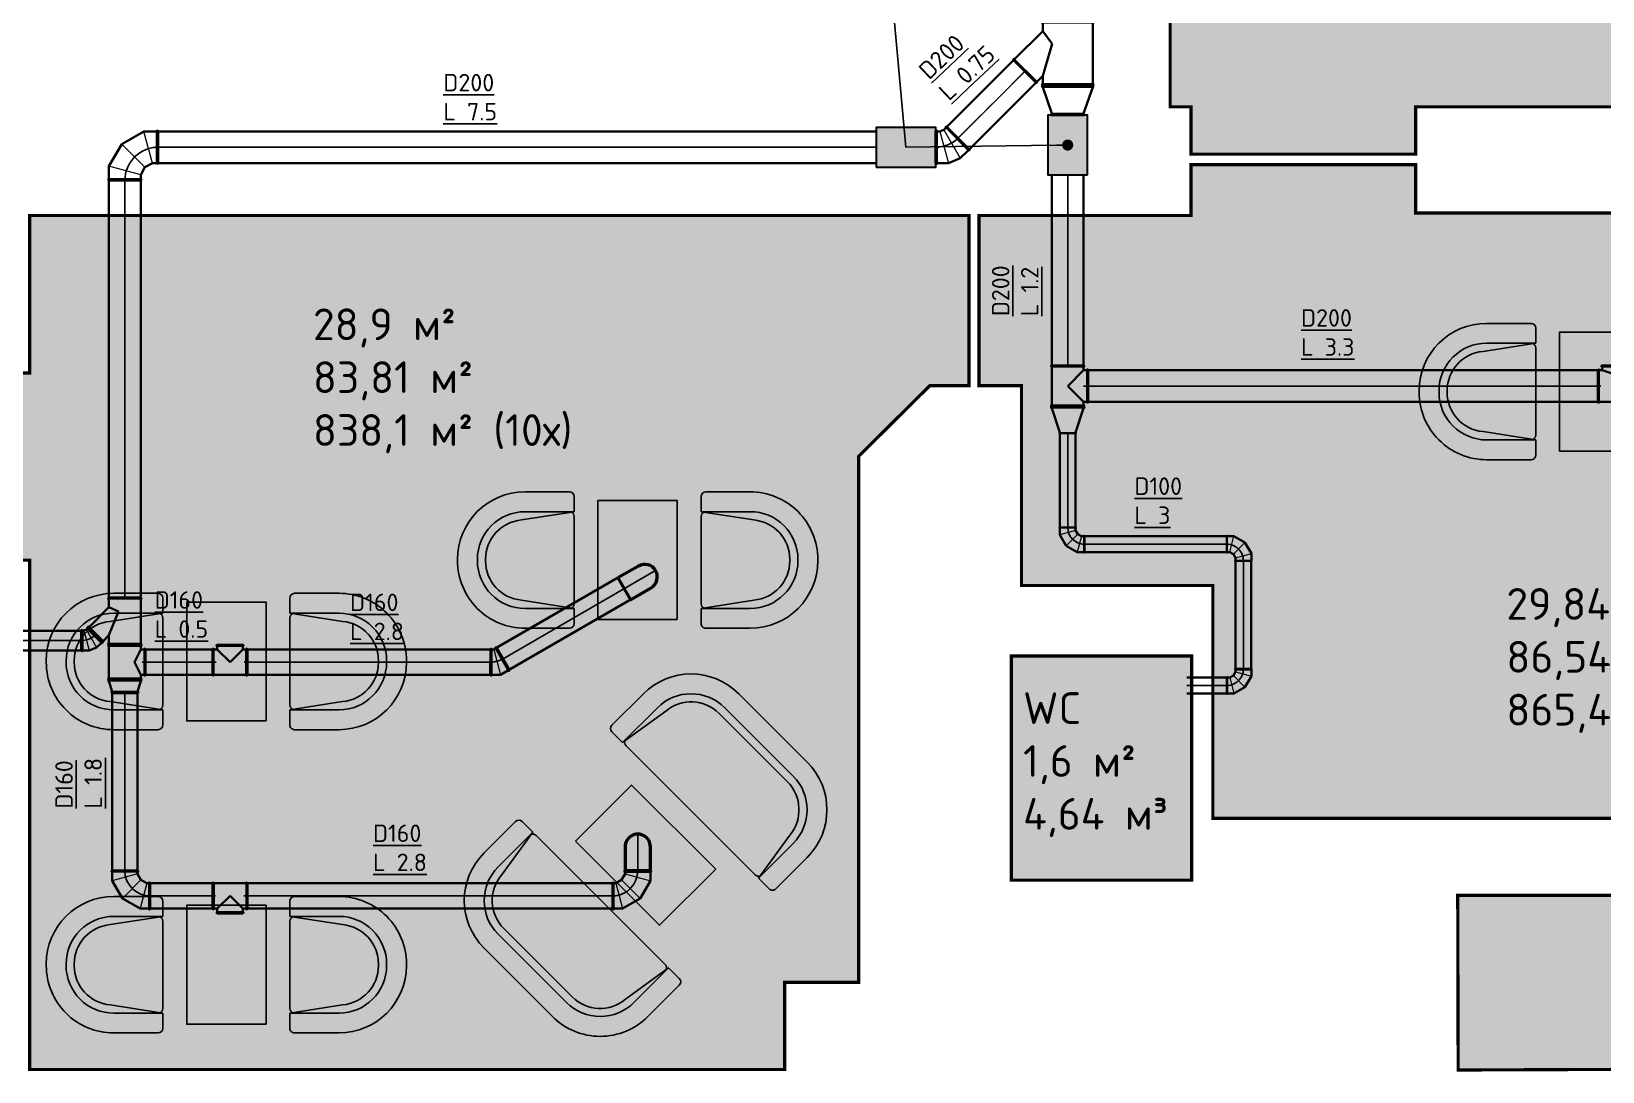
# Model space of a CAD drawing. Header units: metres. Extents: x -2077 to 53851, y -33309 to 16054.
# Drawn here: x 4878 to 14780, y -17514 to -10954 of the extents above; entities that cross this region are included whole.
import ezdxf
from ezdxf import colors
from ezdxf.entities.mleader import LeaderData, LeaderLine
from ezdxf.math import Vec2, Vec3

# ---------------------------------------------------------------- set-up
doc = ezdxf.new("R2010")
doc.units = ezdxf.units.M
doc.linetypes.add('CENTER', pattern=[2, 1.25, -0.25, 0.25, -0.25])
for name, color, linetype, lineweight in [('Fasonina KRUGLIE', 152, 'Continuous', 9), ('OV', 7, 'Continuous', 9), ('Вытяжка', 152, 'Continuous', 50)]:
    doc.layers.add(name, color=color, linetype=linetype, lineweight=lineweight)
for name, color, linetype in [('RV_Мягкая мебель', 7, 'Continuous'), ('RV_Пвышенные', 65, 'Continuous'), ('RV_Размеры', 7, 'Continuous'), ('RV_Столы', 7, 'Continuous'), ('Стены', 252, 'Continuous')]:
    doc.layers.add(name, color=color, linetype=linetype)
doc.styles.add('Роман', font='isocpeur.ttf', dxfattribs={"height": 80})

# ---------------------------------------------------------------- blocks, each defined once
blk = doc.blocks.new('*U693')
at = {"layer": 'RV_Мягкая мебель'}
for p, q in [((-730, -180), (-730, -460)), ((-605, -150), (-700, -150)), ((-553, -482.5), (-605, -150)), ((-605, -460), (-605, -150)), ((605, -150), (553, -482.5)), ((700, -150), (605, -150)), ((605, -150), (605, -460)), ((730, -460), (730, -180)), ((305, -760), (-305, -760)), ((-305, -885), (305, -885))]:
    blk.add_line(p, q, dxfattribs=at)
blk.add_lwpolyline([(603.2, -169.8, 0.315615), (575, -150), (-575, -150, 0.315615), (-603.2, -169.8)], format="xyb", dxfattribs=at)
at = {"layer": 'RV_Мягкая мебель', "flags": 128}
blk.add_lwpolyline([(-305, -709), (305, -709)], dxfattribs=at)
at = {"layer": 'RV_Мягкая мебель'}
for centre, radius, start, end in [((-700, -180), 30, 90, 180), ((700, -180), 30, 0, 90), ((-305, -460), 425, 180, 270), ((-305, -460), 300, 180, 270), ((-305, -460), 249, 185.19443, 270), ((305, -460), 425, 270, 0), ((305, -460), 300, 270, 0), ((305, -460), 249, 270, 354.80557)]:
    blk.add_arc(centre, radius, start, end, dxfattribs=at)
blk = doc.blocks.new('*U694')
at = {"layer": 'RV_Мягкая мебель'}
for p, q in [((-730, -180), (-730, -460)), ((-605, -150), (-700, -150)), ((-553, -482.5), (-605, -150)), ((-605, -460), (-605, -150)), ((605, -150), (553, -482.5)), ((700, -150), (605, -150)), ((605, -150), (605, -460)), ((730, -460), (730, -180)), ((305, -760), (-305, -760)), ((-305, -885), (305, -885))]:
    blk.add_line(p, q, dxfattribs=at)
blk.add_lwpolyline([(603.2, -169.8, 0.315615), (575, -150), (-575, -150, 0.315615), (-603.2, -169.8)], format="xyb", dxfattribs=at)
at = {"layer": 'RV_Мягкая мебель', "flags": 128}
blk.add_lwpolyline([(-305, -709), (305, -709)], dxfattribs=at)
at = {"layer": 'RV_Мягкая мебель'}
for centre, radius, start, end in [((-700, -180), 30, 90, 180), ((700, -180), 30, 0, 90), ((-305, -460), 425, 180, 270), ((-305, -460), 300, 180, 270), ((-305, -460), 249, 185.19443, 270), ((305, -460), 425, 270, 0), ((305, -460), 300, 270, 0), ((305, -460), 249, 270, 354.80557)]:
    blk.add_arc(centre, radius, start, end, dxfattribs=at)
blk = doc.blocks.new('*U664')
blk.add_lwpolyline([(193543.3, -15027.3), (194293.3, -15027.3), (194293.3, -14527.3), (193543.3, -14527.3)], close=True)
blk = doc.blocks.new('*U692')
at = {"layer": 'RV_Мягкая мебель'}
for p, q in [((-430, -180), (-430, -460)), ((-305, -150), (-400, -150)), ((-253, -482.5), (-305, -150)), ((-305, -460), (-305, -150)), ((305, -150), (253, -482.5)), ((400, -150), (305, -150)), ((305, -150), (305, -460)), ((430, -460), (430, -180)), ((5, -760), (-5, -760)), ((-5, -885), (5, -885))]:
    blk.add_line(p, q, dxfattribs=at)
blk.add_lwpolyline([(303.2, -169.8, 0.315615), (275, -150), (-275, -150, 0.315615), (-303.2, -169.8)], format="xyb", dxfattribs=at)
at = {"layer": 'RV_Мягкая мебель', "flags": 128}
blk.add_lwpolyline([(-5, -709), (5, -709)], dxfattribs=at)
at = {"layer": 'RV_Мягкая мебель'}
for centre, radius, start, end in [((-400, -180), 30, 90, 180), ((400, -180), 30, 0, 90), ((-5, -460), 425, 180, 270), ((-5, -460), 300, 180, 270), ((-5, -460), 249, 185.19443, 270), ((5, -460), 425, 270, 0), ((5, -460), 300, 270, 0), ((5, -460), 249, 270, 354.80557)]:
    blk.add_arc(centre, radius, start, end, dxfattribs=at)
blk = doc.blocks.new('*U646')
blk.add_lwpolyline([(193543.3, -15027.3), (194293.3, -15027.3), (194293.3, -14527.3), (193543.3, -14527.3)], close=True)
blk = doc.blocks.new('*U570')
at = {"lineweight": 35}
for p, q in [((-2440, 100), (2085, 100)), ((-2440, -100), (2085, -100))]:
    blk.add_line(p, q, dxfattribs=at)
at = {"layer": 'OV', "linetype": 'CENTER', "ltscale": 200}
blk.add_line((-2440, 0), (2085, 0), dxfattribs=at)
blk = doc.blocks.new('*U471')
at = {"layer": 'Fasonina KRUGLIE', "lineweight": 35}
for p, q in [((100, 0), (-100, 0)), ((-100, -10), (-80, -75)), ((80, -85), (-80, -85)), ((100, -10), (80, -75))]:
    blk.add_line(p, q, dxfattribs=at)
at = {"layer": 'Fasonina KRUGLIE', "lineweight": 9}
for p, q in [((100, -10), (-100, -10)), ((80, -75), (-80, -75))]:
    blk.add_line(p, q, dxfattribs=at)
at = {"layer": 'Fasonina KRUGLIE', "lineweight": 35}
for centre, start, end in [((100, -5), 270, 90), ((-100, -5), 90, 270), ((-80, -80), 90, 270), ((80, -80), 270, 90)]:
    blk.add_arc(centre, 5, start, end, dxfattribs=at)
blk = doc.blocks.new('*U453')
at = {"layer": 'Fasonina KRUGLIE', "lineweight": 35}
for p, q in [((-157.5, 0), (157.5, 0)), ((-100, -178), (-157.5, -10)), ((157.5, -10), (100, -178)), ((100, -188), (-100, -188))]:
    blk.add_line(p, q, dxfattribs=at)
at = {"layer": 'Fasonina KRUGLIE', "lineweight": 9}
for p, q in [((-157.5, -10), (157.5, -10)), ((100, -178), (-100, -178))]:
    blk.add_line(p, q, dxfattribs=at)
at = {"layer": 'Fasonina KRUGLIE', "lineweight": 35}
for centre, start, end in [((157.5, -5), 270, 90), ((-157.5, -5), 90, 270), ((-100, -183), 90, 270), ((100, -183), 270, 90)]:
    blk.add_arc(centre, 5, start, end, dxfattribs=at)
blk = doc.blocks.new('КТР2_45_315_200')
at = {"layer": 'Fasonina KRUGLIE', "lineweight": 35}
for p, q in [((236.8, 334.3), (60, 157.5)), ((385.3, 199.9), (243.8, 341.3)), ((0, -157.5), (0, 157.5)), ((10, 157.5), (60, 157.5)), ((60, 157.5), (141.4, 97.5)), ((141.4, 97.5), (342.8, 157.5)), ((378.2, 192.9), (342.8, 157.5)), ((342.8, 157.5), (392.8, 157.5)), ((402.8, -157.5), (402.8, 157.5)), ((10, -157.5), (392.8, -157.5))]:
    blk.add_line(p, q, dxfattribs=at)
at = {"layer": 'Fasonina KRUGLIE', "lineweight": 9}
for p, q in [((378.2, 192.9), (236.8, 334.3)), ((10, -157.5), (10, 157.5)), ((392.8, -157.5), (392.8, 157.5))]:
    blk.add_line(p, q, dxfattribs=at)
at = {"layer": 'Fasonina KRUGLIE', "lineweight": 35}
for centre, start, end in [((240.3, 337.8), 45, 225), ((381.7, 196.4), 225, 45), ((5, 157.5), 360, 180), ((397.8, 157.5), 0, 180), ((5, -157.5), 180, 360), ((397.8, -157.5), 180, 0)]:
    blk.add_arc(centre, 5, start, end, dxfattribs=at)
blk = doc.blocks.new('*U452')
at = {"layer": 'Fasonina KRUGLIE', "linetype": 'Continuous', "lineweight": 9, "rotation": 270}
blk.add_blockref('КТР2_45_315_200', (0, 0), dxfattribs=at)
blk = doc.blocks.new('*U601')
at = {"lineweight": 35}
for p, q in [((-19.6, 19.6), (119.6, 100)), ((200, 100), (119.6, 100)), ((210, -100), (210, 100)), ((-100, -119.6), (-19.6, 19.6)), ((-100, -200), (-100, -119.6)), ((126.8, -126.8), (100, -173.2)), ((100, -200), (100, -173.2)), ((173.2, -100), (126.8, -126.8)), ((200, -100), (173.2, -100)), ((100, -210), (-100, -210))]:
    blk.add_line(p, q, dxfattribs=at)
for p, q in [((173.2, -100), (119.6, 100)), ((200, -100), (200, 100)), ((126.8, -126.8), (-19.6, 19.6)), ((100, -173.2), (-100, -119.6)), ((100, -200), (-100, -200))]:
    blk.add_line(p, q)
for centre, start, end in [((205, 100), 360, 180), ((205, -100), 180, 360), ((-100, -205), 90, 270), ((100, -205), 270, 90)]:
    blk.add_arc(centre, 5, start, end, dxfattribs=at)
at = {"linetype": 'CENTER', "lineweight": 9, "ltscale": 30}
blk.add_arc((210, -210), 210, 90, 180, dxfattribs=at)
blk = doc.blocks.new('*U571')
at = {"lineweight": 35}
for p, q in [((240, 100), (2880, 100)), ((240, -100), (2880, -100))]:
    blk.add_line(p, q, dxfattribs=at)
at = {"layer": 'OV', "linetype": 'CENTER', "ltscale": 200}
blk.add_line((240, 0), (2880, 0), dxfattribs=at)
blk = doc.blocks.new('*U572')
at = {"lineweight": 35}
for p, q in [((-70, 80), (395, 80)), ((-70, -80), (395, -80))]:
    blk.add_line(p, q, dxfattribs=at)
at = {"layer": 'OV', "linetype": 'CENTER', "ltscale": 200}
blk.add_line((-70, 0), (395, 0), dxfattribs=at)
blk = doc.blocks.new('*U576')
at = {"lineweight": 35}
for p, q in [((-225, 80), (185, 80)), ((-225, -80), (185, -80))]:
    blk.add_line(p, q, dxfattribs=at)
at = {"layer": 'OV', "linetype": 'CENTER', "ltscale": 200}
blk.add_line((-225, 0), (185, 0), dxfattribs=at)
blk = doc.blocks.new('*U573')
at = {"lineweight": 35}
for p, q in [((1375, 80), (2505, 80)), ((1375, -80), (2505, -80))]:
    blk.add_line(p, q, dxfattribs=at)
at = {"layer": 'OV', "linetype": 'CENTER', "ltscale": 200}
blk.add_line((1375, 0), (2505, 0), dxfattribs=at)
blk = doc.blocks.new('КТР2_45_200_125')
at = {"layer": 'Fasonina KRUGLIE', "lineweight": 35}
for p, q in [((183.7, 223.7), (60, 100)), ((279.2, 142.4), (190.8, 230.8)), ((0, 100), (0, -100)), ((10, 100), (60, 100)), ((60, 100), (88.4, 40)), ((88.4, 40), (236.8, 100)), ((272.1, 135.4), (236.8, 100)), ((236.8, 100), (286.8, 100)), ((296.8, 100), (296.8, -100)), ((286.8, -100), (10, -100))]:
    blk.add_line(p, q, dxfattribs=at)
at = {"layer": 'Fasonina KRUGLIE', "lineweight": 9}
for p, q in [((272.1, 135.4), (183.7, 223.7)), ((10, -100), (10, 100)), ((286.8, 100), (286.8, -100))]:
    blk.add_line(p, q, dxfattribs=at)
at = {"layer": 'Fasonina KRUGLIE', "lineweight": 35}
for centre, start, end in [((187.3, 227.3), 45, 225), ((5, 100), 360, 180), ((275.7, 138.9), 225, 45), ((291.8, 100), 360, 180), ((5, -100), 180, 0), ((291.8, -100), 180, 360)]:
    blk.add_arc(centre, 5, start, end, dxfattribs=at)
blk = doc.blocks.new('*U455')
at = {"layer": 'Fasonina KRUGLIE', "linetype": 'Continuous', "lineweight": 9, "rotation": 270}
blk.add_blockref('КТР2_45_200_125', (0, 0), dxfattribs=at)
blk = doc.blocks.new('*U574')
at = {"lineweight": 35}
for p, q in [((-1220, 62.5), (430, 62.5)), ((-1220, -62.5), (430, -62.5))]:
    blk.add_line(p, q, dxfattribs=at)
at = {"layer": 'OV', "linetype": 'CENTER', "ltscale": 200}
blk.add_line((-1220, 0), (430, 0), dxfattribs=at)
blk = doc.blocks.new('КТР1_200_160')
at = {"layer": 'Fasonina KRUGLIE', "lineweight": 35}
for p, q in [((0, 100), (0, -100)), ((10, 100), (30, 100)), ((30, 130), (190, 130)), ((30, 120), (30, 100)), ((110, 60), (30, 100)), ((110, 60), (190, 100)), ((190, 120), (190, 100)), ((190, 100), (210, 100)), ((220, 100), (220, -100)), ((10, -100), (210, -100))]:
    blk.add_line(p, q, dxfattribs=at)
at = {"layer": 'Fasonina KRUGLIE', "lineweight": 9}
for p, q in [((10, -100), (10, 100)), ((30, 120), (190, 120)), ((210, -100), (210, 100))]:
    blk.add_line(p, q, dxfattribs=at)
at = {"layer": 'Fasonina KRUGLIE', "lineweight": 35}
for centre, start, end in [((5, 100), 359.99565, 180), ((30, 125), 90, 270), ((190, 125), 270, 90), ((215, 100), 0, 180.00435), ((5, -100), 180, 0), ((215, -100), 180, 0)]:
    blk.add_arc(centre, 5, start, end, dxfattribs=at)
blk = doc.blocks.new('*U460')
at = {"layer": 'Fasonina KRUGLIE', "linetype": 'Continuous', "lineweight": 9, "rotation": 269.999975997645}
blk.add_blockref('КТР1_200_160', (0, 0), dxfattribs=at)
blk = doc.blocks.new('*U575')
at = {"lineweight": 35}
for p, q in [((1710, 100), (2925, 100)), ((1710, -100), (2925, -100))]:
    blk.add_line(p, q, dxfattribs=at)
at = {"layer": 'OV', "linetype": 'CENTER', "ltscale": 200}
blk.add_line((1710, 0), (2925, 0), dxfattribs=at)
blk = doc.blocks.new('*U602')
at = {"lineweight": 35}
for p, q in [((80, 160), (-80, 160)), ((-80, 150), (-80, 95.7)), ((80, 150), (80, 138.6)), ((101.4, 101.4), (80, 138.6)), ((138.6, 80), (101.4, 101.4)), ((-15.7, -15.7), (-80, 95.7)), ((150, 80), (138.6, 80)), ((160, 80), (160, -80)), ((95.7, -80), (-15.7, -15.7)), ((150, -80), (95.7, -80))]:
    blk.add_line(p, q, dxfattribs=at)
for p, q in [((80, 150), (-80, 150)), ((80, 138.6), (-80, 95.7)), ((101.4, 101.4), (-15.7, -15.7)), ((138.6, 80), (95.7, -80)), ((150, 80), (150, -80))]:
    blk.add_line(p, q)
for centre, start, end in [((-80, 155), 90, 270), ((80, 155), 270, 90), ((155, 80), 360, 180), ((155, -80), 180, 360)]:
    blk.add_arc(centre, 5, start, end, dxfattribs=at)
at = {"linetype": 'CENTER', "lineweight": 9, "ltscale": 50}
blk.add_arc((160, 160), 160, 180, 270, dxfattribs=at)
blk = doc.blocks.new('КТР1_200_200')
at = {"layer": 'Fasonina KRUGLIE', "lineweight": 35}
for p, q in [((0, 100), (0, -100)), ((10, 100), (30, 100)), ((230, 130), (30, 130)), ((30, 120), (30, 100)), ((30, 100), (130, 0)), ((130, 0), (230, 100)), ((230, 120), (230, 100)), ((230, 100), (250, 100)), ((260, 100), (260, -100)), ((10, -100), (250, -100))]:
    blk.add_line(p, q, dxfattribs=at)
at = {"layer": 'Fasonina KRUGLIE', "lineweight": 9}
for p, q in [((10, 100), (10, -100)), ((230, 120), (30, 120)), ((250, 100), (250, -100))]:
    blk.add_line(p, q, dxfattribs=at)
at = {"layer": 'Fasonina KRUGLIE', "lineweight": 35}
for centre, start, end in [((5, 100), 360, 180), ((30, 125), 90, 270), ((230, 125), 270, 90), ((255, 100), 360, 180), ((5, -100), 180, 360), ((255, -100), 180, 360)]:
    blk.add_arc(centre, 5, start, end, dxfattribs=at)
blk = doc.blocks.new('*U472')
at = {"layer": 'Fasonina KRUGLIE', "linetype": 'Continuous', "lineweight": 9, "rotation": 269.999975997645}
blk.add_blockref('КТР1_200_200', (0, 0), dxfattribs=at)
blk = doc.blocks.new('*U461')
at = {"layer": 'Fasonina KRUGLIE', "lineweight": 35}
for p, q in [((100, 0), (-100, 0)), ((-50, -162), (-100, -10)), ((100, -10), (50, -162)), ((-50, -167), (50, -167))]:
    blk.add_line(p, q, dxfattribs=at)
at = {"layer": 'Fasonina KRUGLIE', "lineweight": 9}
for p, q in [((100, -10), (-100, -10)), ((-50, -162), (50, -162))]:
    blk.add_line(p, q, dxfattribs=at)
at = {"layer": 'Fasonina KRUGLIE', "lineweight": 35}
for centre, radius, start, end in [((100, -5), 5, 270, 90), ((-100, -5), 5, 90, 270), ((-50, -164.5), 2.5, 90, 270), ((50, -164.5), 2.5, 270, 89.98859)]:
    blk.add_arc(centre, radius, start, end, dxfattribs=at)
blk = doc.blocks.new('*U577')
at = {"lineweight": 35}
for p, q in [((-2470, 100), (790, 100)), ((-2470, -100), (790, -100))]:
    blk.add_line(p, q, dxfattribs=at)
at = {"layer": 'OV', "linetype": 'CENTER', "ltscale": 200}
blk.add_line((-2470, 0), (790, 0), dxfattribs=at)
blk = doc.blocks.new('*U603')
at = {"lineweight": 35}
for p, q in [((50, 105), (-50, 105)), ((-50, 100), (-50, 59.8)), ((50, 100), (50, 86.6)), ((-9.8, -9.8), (-50, 59.8)), ((50, 86.6), (63.4, 63.4)), ((63.4, 63.4), (86.6, 50)), ((100, 50), (86.6, 50)), ((105, 50), (105, -50)), ((59.8, -50), (-9.8, -9.8)), ((100, -50), (59.8, -50))]:
    blk.add_line(p, q, dxfattribs=at)
for p, q in [((50, 100), (-50, 100)), ((50, 86.6), (-50, 59.8)), ((63.4, 63.4), (-9.8, -9.8)), ((86.6, 50), (59.8, -50)), ((100, 50), (100, -50))]:
    blk.add_line(p, q)
for centre, start, end in [((-50, 102.5), 90.00025, 270.00025), ((50, 102.5), 270.00025, 90.00025), ((102.5, 50), 0.00025, 180.00025), ((102.5, -50), 180.00025, 0.00025)]:
    blk.add_arc(centre, 2.5, start, end, dxfattribs=at)
at = {"linetype": 'CENTER', "lineweight": 9, "ltscale": 50}
blk.add_arc((105, 105), 105, 180.00025, 270.00025, dxfattribs=at)
blk = doc.blocks.new('КТР1_200_125')
at = {"layer": 'Fasonina KRUGLIE', "lineweight": 35}
for p, q in [((0, 100), (0, -100)), ((10, 100), (27.5, 100)), ((152.5, 130), (27.5, 130)), ((27.5, 120), (27.5, 100)), ((27.5, 100), (90, 78.1)), ((90, 78.1), (152.5, 100)), ((152.5, 120), (152.5, 100)), ((152.5, 100), (170, 100)), ((180, 100), (180, -100)), ((170, -100), (10, -100))]:
    blk.add_line(p, q, dxfattribs=at)
at = {"layer": 'Fasonina KRUGLIE', "lineweight": 9}
for p, q in [((10, -100), (10, 100)), ((152.5, 120), (27.5, 120)), ((170, 100), (170, -100))]:
    blk.add_line(p, q, dxfattribs=at)
at = {"layer": 'Fasonina KRUGLIE', "lineweight": 35}
for centre, start, end in [((5, 100), 360, 180), ((27.5, 125), 90, 270), ((152.5, 125), 270, 90), ((175, 100), 360, 180), ((5, -100), 180, 0), ((175, -100), 180, 360)]:
    blk.add_arc(centre, 5, start, end, dxfattribs=at)
blk = doc.blocks.new('*U473')
at = {"layer": 'Fasonina KRUGLIE', "linetype": 'Continuous', "lineweight": 9}
blk.add_blockref('КТР1_200_125', (0, 0), dxfattribs=at)
blk = doc.blocks.new('*U604')
at = {"lineweight": 35}
for p, q in [((-105, -50), (-105, 50)), ((-100, 50), (-59.8, 50)), ((-59.8, 50), (9.8, 9.8)), ((9.8, 9.8), (50, -59.8)), ((-100, -50), (-86.6, -50)), ((-63.4, -63.4), (-86.6, -50)), ((-50, -86.6), (-63.4, -63.4)), ((-50, -100), (-50, -86.6)), ((50, -100), (50, -59.8)), ((-50, -105), (50, -105))]:
    blk.add_line(p, q, dxfattribs=at)
for p, q in [((-100, -50), (-100, 50)), ((-86.6, -50), (-59.8, 50)), ((-63.4, -63.4), (9.8, 9.8)), ((-50, -86.6), (50, -59.8)), ((-50, -100), (50, -100))]:
    blk.add_line(p, q)
for centre, start, end in [((-102.5, 50), 360, 180), ((-102.5, -50), 180, 360), ((-50, -102.5), 90, 270), ((50, -102.5), 270, 90)]:
    blk.add_arc(centre, 2.5, start, end, dxfattribs=at)
at = {"linetype": 'CENTER', "lineweight": 9, "ltscale": 50}
blk.add_arc((-105, -105), 105, 0, 90, dxfattribs=at)
blk = doc.blocks.new('*U605')
at = {"lineweight": 35}
for p, q in [((-50, 105), (50, 105)), ((-50, 100), (-50, 86.6)), ((50, 100), (50, 59.8)), ((-105, 50), (-105, -50)), ((-100, 50), (-86.6, 50)), ((-86.6, 50), (-63.4, 63.4)), ((-63.4, 63.4), (-50, 86.6)), ((50, 59.8), (9.8, -9.8)), ((-100, -50), (-59.8, -50)), ((9.8, -9.8), (-59.8, -50))]:
    blk.add_line(p, q, dxfattribs=at)
for p, q in [((-50, 100), (50, 100)), ((-100, 50), (-100, -50)), ((-86.6, 50), (-59.8, -50)), ((-63.4, 63.4), (9.8, -9.8)), ((-50, 86.6), (50, 59.8))]:
    blk.add_line(p, q)
at = {"linetype": 'CENTER', "lineweight": 9, "ltscale": 50}
blk.add_arc((-105, 105), 105, 270, 0, dxfattribs=at)
at = {"lineweight": 35}
for centre, start, end in [((-50, 102.5), 90, 270), ((50, 102.5), 270, 90), ((-102.5, 50), 360, 180), ((-102.5, -50), 180, 360)]:
    blk.add_arc(centre, 2.5, start, end, dxfattribs=at)
blk = doc.blocks.new('*U582')
at = {"lineweight": 35}
for p, q in [((2260, 50), (2865, 50)), ((2260, -50), (2865, -50))]:
    blk.add_line(p, q, dxfattribs=at)
at = {"layer": 'OV', "linetype": 'CENTER', "ltscale": 200}
blk.add_line((2260, 0), (2865, 0), dxfattribs=at)
blk = doc.blocks.new('*U583')
at = {"lineweight": 35}
for p, q in [((2190, 50), (2880, 50)), ((2190, -50), (2880, -50))]:
    blk.add_line(p, q, dxfattribs=at)
at = {"layer": 'OV', "linetype": 'CENTER', "ltscale": 200}
blk.add_line((2190, 0), (2880, 0), dxfattribs=at)
blk = doc.blocks.new('*U584')
at = {"lineweight": 35}
for p, q in [((-435, 50), (475, 50)), ((-435, -50), (475, -50))]:
    blk.add_line(p, q, dxfattribs=at)
at = {"layer": 'OV', "linetype": 'CENTER', "ltscale": 200}
blk.add_line((-435, 0), (475, 0), dxfattribs=at)
blk = doc.blocks.new('*U585')
at = {"lineweight": 35}
for p, q in [((220, 50), (480, 50)), ((220, -50), (480, -50))]:
    blk.add_line(p, q, dxfattribs=at)
at = {"layer": 'OV', "linetype": 'CENTER', "ltscale": 200}
blk.add_line((220, 0), (480, 0), dxfattribs=at)
blk = doc.blocks.new('*U470')
at = {"layer": 'Fasonina KRUGLIE', "lineweight": 35}
for p, q in [((-52.5, -62.6), (-52.5, 62.6)), ((-2.4, 62.6), (-42.5, 62.6)), ((-8.3, -80.1), (80.1, 8.3)), ((-2.4, 62.6), (44.6, 43.8)), ((73, 15.4), (44.6, 43.8)), ((-36, -62.6), (-42.5, -62.6)), ((-36, -62.6), (-20.1, -68.3)), ((-15.4, -73), (-20.1, -68.3))]:
    blk.add_line(p, q, dxfattribs=at)
at = {"layer": 'Fasonina KRUGLIE', "lineweight": 9}
for p, q in [((-42.5, -62.6), (-42.5, 62.6)), ((-36, -62.6), (-2.4, 62.6)), ((-20.1, -68.3), (44.6, 43.8)), ((-15.4, -73), (73, 15.4))]:
    blk.add_line(p, q, dxfattribs=at)
at = {"layer": 'Fasonina KRUGLIE', "lineweight": 35}
for centre, start, end in [((-47.5, 62.6), 360, 180), ((76.6, 11.8), 315, 135), ((-47.5, -62.6), 180, 360), ((-11.8, -76.6), 135, 315)]:
    blk.add_arc(centre, 5, start, end, dxfattribs=at)
at = {"layer": 'Fasonina KRUGLIE', "color": 7, "linetype": 'CENTER', "lineweight": 9, "ltscale": 30}
blk.add_arc((-49.9, -120.5), 120.5, 44.57362, 91.21431, dxfattribs=at)
blk = doc.blocks.new('*U454')
at = {"layer": 'Fasonina KRUGLIE', "lineweight": 35}
for p, q in [((-83.6, -100), (-83.6, 100)), ((-3.4, 100), (-73.6, 100)), ((-3.4, 100), (71.7, 69.7)), ((-12.8, -128.6), (128.6, 12.8)), ((121.5, 19.9), (71.7, 69.7)), ((-56.9, -100), (-73.6, -100)), ((-56.9, -100), (-31.8, -109.6)), ((-19.9, -121.5), (-31.8, -109.6))]:
    blk.add_line(p, q, dxfattribs=at)
at = {"layer": 'Fasonina KRUGLIE', "lineweight": 9}
for p, q in [((-73.6, -100), (-73.6, 100)), ((-56.9, -100), (-3.4, 100)), ((-31.8, -109.6), (71.7, 69.7)), ((-19.9, -121.5), (121.5, 19.9))]:
    blk.add_line(p, q, dxfattribs=at)
at = {"layer": 'Fasonina KRUGLIE', "lineweight": 35}
for centre, start, end in [((-78.6, 100), 360, 180), ((125, 16.4), 315, 135), ((-78.6, -100), 180, 360), ((-16.4, -125), 135, 315)]:
    blk.add_arc(centre, 5, start, end, dxfattribs=at)
at = {"layer": 'Fasonina KRUGLIE', "color": 7, "linetype": 'CENTER', "lineweight": 9, "ltscale": 50}
blk.add_arc((-81, -195.4), 195.4, 44.73378, 90.75816, dxfattribs=at)
blk = doc.blocks.new('*U591')
at = {"lineweight": 35}
for p, q in [((-705, 100), (-100, 100)), ((-705, -100), (-100, -100))]:
    blk.add_line(p, q, dxfattribs=at)
at = {"layer": 'OV', "linetype": 'CENTER', "ltscale": 200}
blk.add_line((-705, 0), (-100, 0), dxfattribs=at)
blk = doc.blocks.new('КТР1_160_160')
at = {"layer": 'Fasonina KRUGLIE', "lineweight": 35}
for p, q in [((30, 110), (190, 110)), ((30, 100), (30, 80)), ((190, 100), (190, 80)), ((0, -80), (0, 80)), ((10, 80), (30, 80)), ((30, 80), (110, 0)), ((110, 0), (190, 80)), ((210, 80), (190, 80)), ((220, -80), (220, 80)), ((10, -80), (210, -80))]:
    blk.add_line(p, q, dxfattribs=at)
at = {"layer": 'Fasonina KRUGLIE', "lineweight": 9}
for p, q in [((30, 100), (190, 100)), ((10, -80), (10, 80)), ((210, -80), (210, 80))]:
    blk.add_line(p, q, dxfattribs=at)
at = {"layer": 'Fasonina KRUGLIE', "lineweight": 35}
for centre, start, end in [((30, 105), 90, 270), ((190, 105), 270, 90), ((5, 80), 0, 180), ((215, 80), 360, 180), ((5, -80), 180, 360), ((215, -80), 180, 0)]:
    blk.add_arc(centre, 5, start, end, dxfattribs=at)
blk = doc.blocks.new('*U613')
at = {"layer": 'Fasonina KRUGLIE', "linetype": 'Continuous', "lineweight": 9, "rotation": 359.9999759976448}
blk.add_blockref('КТР1_160_160', (0, 0), dxfattribs=at)
blk = doc.blocks.new('*U614')
at = {"lineweight": 35}
for p, q in [((-1155, 80), (395, 80)), ((-1155, -80), (395, -80))]:
    blk.add_line(p, q, dxfattribs=at)
at = {"layer": 'OV', "linetype": 'CENTER', "ltscale": 200}
blk.add_line((-1155, 0), (395, 0), dxfattribs=at)
blk = doc.blocks.new('*U616')
at = {"lineweight": 35}
for p, q in [((-2115, 80), (205, 80)), ((-2115, -80), (205, -80))]:
    blk.add_line(p, q, dxfattribs=at)
at = {"layer": 'OV', "linetype": 'CENTER', "ltscale": 200}
blk.add_line((-2115, 0), (205, 0), dxfattribs=at)
blk = doc.blocks.new('*U615')
at = {"lineweight": 35}
for p, q in [((-101.4, 101.4), (-138.6, 80)), ((-80, 138.6), (-101.4, 101.4)), ((-80, 160), (80, 160)), ((-80, 150), (-80, 138.6)), ((80, 150), (80, 95.7)), ((-160, 80), (-160, -80)), ((-150, 80), (-138.6, 80)), ((80, 95.7), (15.7, -15.7)), ((-150, -80), (-95.7, -80)), ((15.7, -15.7), (-95.7, -80))]:
    blk.add_line(p, q, dxfattribs=at)
for p, q in [((-101.4, 101.4), (15.7, -15.7)), ((-80, 150), (80, 150)), ((-80, 138.6), (80, 95.7)), ((-150, 80), (-150, -80)), ((-138.6, 80), (-95.7, -80))]:
    blk.add_line(p, q)
at = {"linetype": 'CENTER', "lineweight": 9, "ltscale": 50}
blk.add_arc((-160, 160), 160, 270, 0, dxfattribs=at)
at = {"lineweight": 35}
for centre, start, end in [((-80, 155), 90, 270), ((80, 155), 270, 90), ((-155, 80), 360, 180), ((-155, -80), 180, 360)]:
    blk.add_arc(centre, 5, start, end, dxfattribs=at)
blk = doc.blocks.new('*U617')
at = {"layer": 'Fasonina KRUGLIE', "lineweight": 35}
for p, q in [((2.9, 90.7), (-77.1, -47.8)), ((11.5, 85.7), (21.4, 80)), ((21.4, 80), (32.9, 80)), ((42.9, 80), (42.9, -80)), ((-68.5, -52.8), (-21.4, -80)), ((-21.4, -80), (32.9, -80))]:
    blk.add_line(p, q, dxfattribs=at)
at = {"layer": 'Fasonina KRUGLIE', "lineweight": 9}
for p, q in [((11.5, 85.7), (-68.5, -52.8)), ((21.4, 80), (-21.4, -80)), ((32.9, 80), (32.9, -80))]:
    blk.add_line(p, q, dxfattribs=at)
at = {"layer": 'Fasonina KRUGLIE', "color": 7, "linetype": 'CENTER', "lineweight": 9, "ltscale": 30}
blk.add_arc((42.9, 160), 160, 240, 270, dxfattribs=at)
at = {"layer": 'Fasonina KRUGLIE', "lineweight": 35}
for centre, start, end in [((7.2, 88.2), 330, 150), ((37.9, 80), 0, 180), ((-72.8, -50.3), 150, 330), ((37.9, -80), 180, 0)]:
    blk.add_arc(centre, 5, start, end, dxfattribs=at)
blk = doc.blocks.new('*U618')
at = {"lineweight": 35}
for p, q in [((-495, 80), (395, 80)), ((-495, -80), (395, -80))]:
    blk.add_line(p, q, dxfattribs=at)
at = {"layer": 'OV', "linetype": 'CENTER', "ltscale": 200}
blk.add_line((-495, 0), (395, 0), dxfattribs=at)
blk = doc.blocks.new('_Dot')
at = {"color": 0, "linetype": 'ByBlock', "lineweight": -2}
blk.add_line((-0.5, 0), (-1, 0), dxfattribs=at)
at = {"color": 0, "linetype": 'ByBlock', "const_width": 0.5}
blk.add_lwpolyline([(-0.25, 0, 1), (0.25, 0, 1)], format="xyb", close=True, dxfattribs=at)
blk = doc.blocks.new('*U667')
for p, q in [((-150, 79.5), (-150, -79.5)), ((0, 79.5), (-150, 79.5)), ((-150, -79.5), (0, -79.5))]:
    blk.add_line(p, q)
blk.add_arc((0, 0), 79.5, 270, 90)

msp = doc.modelspace()

# ---------------------------------------------------------------- hatches: boundary and pattern name
at = {"layer": 'RV_Пвышенные', "true_color": 0xc7c8ca, "transparency": 33554470}
h = msp.add_hatch(color=9, dxfattribs=at)
h.dxf.hatch_style = 1
h.paths.add_polyline_path([(10091.5054, -13633.3598), (10539.5054, -13188.649), (10786.265, -13188.649), (10786.265, -12115.3598), (4866.5054, -12115.3598), (4866.5054, -13108.8328), (4716.5566, -13108.8328), (4732.3411, -14289.0936), (4866.5054, -14289.0936), (4866.5054, -17501.3598), (9625.5054, -17501.3598), (9625.5054, -16951.3598), (10091.5054, -16951.3598)])
h.paths.add_polyline_path([(16287.5054, -8510.649), (18683.5054, -8510.649), (18683.5054, -7140.649), (12054.5054, -7140.649), (12054.5054, -11429.649), (12186.5054, -11429.649), (12186.5054, -11728.2596), (13601.5054, -11728.2596), (13601.5054, -11429.649), (16287.5054, -11429.649)])
h.paths.add_polyline_path([(12189.9802, -14893.3148), (11053.6006, -14893.3148), (11053.6006, -16306.5493), (12189.9802, -16306.5493)])
at = {"layer": 'RV_Пвышенные', "true_color": 0x7aafdf, "transparency": 33554457}
h = msp.add_hatch(color=143, dxfattribs=at)
h.dxf.hatch_style = 1
h.paths.add_polyline_path([(4666.5521, -13108.8328), (4560.8395, -13108.8328), (4529.4112, -12115.3598), (2393.4112, -12115.3598), (2393.4112, -17394.3598), (4696.4112, -17394.3598), (4598.1768, -14289.0936), (4682.3366, -14289.0936)])
h.paths.add_polyline_path([(18683.5054, -12099.649), (13601.5054, -12099.649), (13601.5054, -11794.6653), (12186.5054, -11794.6653), (12186.5054, -12115.3598), (10850.3193, -12115.3598), (10850.3193, -13188.649), (11117.5054, -13188.649), (11117.5054, -14448.649), (12323.5054, -14448.649), (12323.5054, -15916.649), (15253.5054, -15916.649), (15253.5054, -16402.649), (13867.0054, -16402.649), (13869.7004, -17504.1918), (18683.5054, -17485.649)])
h.paths.add_polyline_path([(18683.5054, -8570.649), (16347.5054, -8570.649), (16347.5054, -11429.649), (18683.5054, -11429.649)])
at = {"layer": 'RV_Пвышенные', "true_color": 0x7aafdf}
h = msp.add_hatch(color=143, dxfattribs=at)
h.dxf.hatch_style = 1
h.paths.add_polyline_path([(11283.7946, -11482.7868), (11283.7946, -11858.7868), (11533.7946, -11858.7868), (11533.7946, -11482.7868)])
h = msp.add_hatch(color=143, dxfattribs=at)
h.dxf.hatch_style = 1
h.paths.add_polyline_path([(10576.736, -11559.3712), (10200.736, -11559.3712), (10200.736, -11809.3712), (10576.736, -11809.3712)])

# ---------------------------------------------------------------- linework, layer by layer
at = {"layer": 'RV_Пвышенные', "flags": 128}
for points in [[(11138.1574, -11206.5026), (10718.1574, -11626.5026, -0.203563069), (10576.736, -11684.3712)], [(10200.736, -11684.3712), (5676.9454, -11684.3712, 0.414825827), (5466.5054, -11894.3712), (5466.5032, -14525.0759)], [(11408.7942, -13487.5956), (11408.7942, -14082.8718, 0.414198725), (11513.7969, -14187.8713), (12411.3199, -14187.8713, -0.415012645), (12516.2007, -14292.8718), (12516.2007, -14974.383, -0.415016409), (12411.3199, -15079.383), (12158.7965, -15079.383)], [(6219.318, -14931.8531), (7769.9514, -14931.8544, 0.131636486), (7849.9514, -14910.4172), (8612.0541, -14470.4178), (8811.9929, -14354.9834)], [(5279.8814, -14760.0852, -0.206365195), (5191.4931, -14795.9868), (3416.4931, -14795.9868), (3349.9931, -14795.9868)], [(5466.5054, -15116.5242), (5466.5054, -16256.5204, 0.394622764), (5626.5054, -16406.5204), (6038.6997, -16406.5204)], [(6217.2303, -16406.5215), (8549.0327, -16406.5215, 0.394557184), (8699.0327, -16246.5215), (8699.0327, -16017.0215)]]:
    msp.add_lwpolyline(points, format="xyb", dxfattribs=at)
at = {"layer": 'RV_Пвышенные', "color": 155, "lineweight": 30, "true_color": 0x2c72b5}
for points in [[(11533.7946, -11858.7868), (11533.7946, -11482.7868), (11283.7946, -11482.7868), (11283.7946, -11858.7868)], [(10200.736, -11809.3712), (10576.736, -11809.3712), (10576.736, -11559.3712), (10200.736, -11559.3712)]]:
    msp.add_lwpolyline(points, close=True, dxfattribs=at)
at = {"layer": 'RV_Пвышенные', "flags": 128}
for points in [[(11408.7946, -13072.7868), (11408.7946, -11858.7868)], [(14768.7969, -13190.5957), (11508.7969, -13190.5957)], [(5576.502, -14931.8531), (6041.502, -14931.8531)]]:
    msp.add_lwpolyline(points, dxfattribs=at)
at = {"layer": 'Стены', "color": 250, "flags": 128}
for points in [[(12186.5054, -11728.2596, 20, 20, 0), (12186.5054, -11429.649, 20, 20, 0), (12054.5054, -11429.649, 20, 20, 0), (12054.5054, -7140.649, 20, 20, 0), (18683.5054, -7140.649, 20, 20, 0), (18683.5054, -8510.649, 20, 20, 0), (16287.5054, -8510.649, 20, 20, 0), (16287.5054, -11429.649, 20, 20, 0), (13601.5054, -11429.649, 20, 20, 0), (13601.5054, -11728.2596, 20, 20, 0)], [(13601.5054, -11794.6653, 20, 20, 0), (12186.5054, -11794.6653, 20, 20, 0), (12186.5054, -12115.3598, 20, 20, 0), (10850.3193, -12115.3598, 20, 20, 0), (10850.3193, -13188.649, 20, 20, 0), (11117.5054, -13188.649, 20, 20, 0), (11117.5054, -14448.649, 20, 20, 0), (12323.5054, -14448.649, 20, 20, 0), (12323.5054, -15916.649, 20, 20, 0), (15253.5054, -15916.649, 20, 20, 0), (15253.5054, -16402.649, 20, 20, 0), (13867.0054, -16402.649, 20, 20, 0), (13869.7004, -17504.1918, 20, 20, 0), (18683.5054, -17485.649, 20, 20, 0), (18683.5054, -12099.649, 20, 20, 0), (13601.5054, -12099.649, 20, 20, 0)], [(10786.265, -13188.649, 20, 20, 0), (10786.265, -12115.3598, 20, 20, 0), (4866.5054, -12115.3598, 20, 20, 0), (4866.5054, -13108.8328, 20, 20, 0), (4716.5566, -13108.8328, 20, 20, 0), (4732.3411, -14289.0936, 20, 20, 0), (4866.5054, -14289.0936, 20, 20, 0), (4866.5054, -17501.3598, 20, 20, 0), (9625.5054, -17501.3598, 20, 20, 0), (9625.5054, -16951.3598, 20, 20, 0), (10091.5054, -16951.3598, 20, 20, 0), (10091.5054, -13633.3598, 20, 20, 0), (10539.5054, -13188.649, 20, 20, 0)]]:
    msp.add_lwpolyline(points, format="xyseb", close=True, dxfattribs=at)
at = {"layer": 'Стены', "color": 250, "const_width": 20, "flags": 128}
msp.add_lwpolyline([(11053.6006, -14893.3148), (12189.9802, -14893.3148), (12189.9802, -16306.5493), (11053.6006, -16306.5493)], close=True, dxfattribs=at)

# ---------------------------------------------------------------- block references
at = {"layer": 'Fasonina KRUGLIE', "linetype": 'Continuous', "lineweight": 9, "xscale": -1}
for name, p in [('*U452', (11408.7969, -10891.944)), ('*U455', (5466.5054, -14525.0757))]:
    msp.add_blockref(name, p, dxfattribs=at)
at = {"layer": 'Fasonina KRUGLIE', "linetype": 'Continuous', "lineweight": 9}
for name, p in [('*U453', (11408.7946, -11294.7868)), ('*U472', (11408.7968, -13060.5956)), ('*U473', (14749.735, -13190.5957)), ('*U461', (11408.7968, -13320.5956)), ('*U603', (11408.7969, -14187.8718)), ('*U604', (12516.3199, -14187.8718)), ('*U460', (5466.502, -14821.853)), ('*U613', (6019.3179, -14931.8531)), ('*U471', (5466.502, -15041.853)), ('*U605', (12516.3199, -15079.383)), ('*U602', (5466.5054, -16406.5204)), ('*U615', (8699.0327, -16406.5215))]:
    msp.add_blockref(name, p, dxfattribs=at)
at = {"layer": 'Fasonina KRUGLIE', "linetype": 'Continuous'}
msp.add_blockref('*U601', (5466.5054, -11684.3712), dxfattribs=at)
at = {"layer": 'Fasonina KRUGLIE', "linetype": 'Continuous', "lineweight": 9, "xscale": -1, "rotation": 180}
for name, p in [('*U454', (10660.2887, -11684.3712)), ('*U470', (5243.9798, -14795.9868))]:
    msp.add_blockref(name, p, dxfattribs=at)
at = {"layer": 'Fasonina KRUGLIE', "linetype": 'Continuous', "lineweight": 9}
for name, p, rotation in [('*U617', (7812.8233, -14931.8531), 29.99995231699893), ('*U613', (6239.318, -16406.522), 179.9996804098349)]:
    msp.add_blockref(name, p, dxfattribs=dict(at, rotation=rotation))
at = {"layer": 'RV_Мягкая мебель', "transparency": 33554534}
for p, rotation in [((14509.1916, -13225.2937), 270), ((8448.5505, -14288.1822), 270), ((8948.5505, -14288.1822), 89.99999999999999), ((5856.1878, -14927.8572), 270), ((6356.1878, -14927.8572), 89.99999999999999), ((5856.1878, -16840.3652), 270), ((6356.1878, -16840.3652), 89.99999999999999)]:
    msp.add_blockref('*U692', p, dxfattribs=dict(at, rotation=rotation))
at = {"layer": 'RV_Мягкая мебель'}
for name, p, rotation in [('*U694', (8925.5687, -15972.4752), 134.9999999999999), ('*U693', (8572.0153, -16326.0286), 315)]:
    msp.add_blockref(name, p, dxfattribs=dict(at, rotation=rotation))
at = {"layer": 'RV_Столы'}
for name, p, rotation in [('*U646', (-18.1175, -207143.6235), 90), ('*U646', (-6078.7586, -208206.512), 90), ('*U646', (-8671.1213, -208846.187), 90), ('*U664', (-117923.0385, 131420.8495), 315), ('*U646', (-8671.1213, -210758.6951), 90)]:
    msp.add_blockref(name, p, dxfattribs=dict(at, rotation=rotation))
at = {"layer": 'Вытяжка', "color": 1, "lineweight": 9}
for name, p, rotation in [('*U591', (10646.7181, -11697.9418), 225.0000000080033), ('*U575', (11408.7946, -14782.7868), 90), ('*U571', (5466.5054, -14774.3712), 90), ('*U582', (11408.7942, -16347.5956), 90), ('*U583', (12516.2007, -17167.8718), 90), ('*U618', (8183.3714, -14717.9174), 209.9999523170037), ('*U572', (5971.502, -14931.8531), 180), ('*U614', (6614.318, -14931.8531), 180), ('*U573', (5466.5054, -17621.5242), 90), ('*U576', (5813.6997, -16406.5204), 180), ('*U616', (6422.2303, -16406.5215), 180)]:
    msp.add_blockref(name, p, dxfattribs=dict(at, rotation=rotation))
for name, p in [('*U570', (8116.9454, -11684.3712)), ('*U577', (13978.7969, -13190.5957)), ('*U584', (11943.7965, -14187.8713)), ('*U585', (11938.7965, -15079.383))]:
    msp.add_blockref(name, p, dxfattribs=at)
at = {"layer": 'Вытяжка', "color": 1, "lineweight": 9, "zscale": -1}
for p, rotation in [((8743.1438, -14394.7333), 29.9999523170039), ((8699.0327, -16096.5215), 89.99999999999999)]:
    msp.add_blockref('*U667', p, dxfattribs=dict(at, rotation=rotation))
at = {"layer": 'Вытяжка', "color": 1}
msp.add_blockref('*U574', (4761.4931, -14795.9868), dxfattribs=at)

# ---------------------------------------------------------------- texts
at = {"layer": 'RV_Пвышенные', "color": 155, "true_color": 0x2c72b5, "char_height": 110, "attachment_point": 1, "style": 'Роман'}
for s, insert, rotation in [('{\\fISOCPEUR|b1|i0|c204|p34;\\LD200\\PL 0.75}', (10459.1296, -11184.0994), 43.36002945), ('{\\fISOCPEUR|b1|i0|c204|p34;\\LD200\\PL 1.2}', (10931.1988, -12750.142), 90), ('{\\fISOCPEUR|b1|i0|c204|p34;\\LD160\\PL 1.8}', (5028.3444, -15855.5277), 90)]:
    msp.add_mtext_dynamic_manual_height_columns(s, width=2713.546817, gutter_width=500, heights=[0], dxfattribs=dict(at, insert=insert, rotation=rotation))
for s, insert in [('{\\fISOCPEUR|b1|i0|c204|p34;\\LD200\\PL 7.5}', (7473.7291, -11222.138)), ('{\\fISOCPEUR|b1|i0|c204|p34;\\LD200\\PL 3.3}', (12879.4326, -12705.9248)), ('{\\fISOCPEUR|b1|i0|c204|p34;\\LD100\\PL 3}', (11829.1175, -13767.0332)), ('{\\fISOCPEUR|b1|i0|c204|p34;\\LD160\\PL 0.5}', (5654.5518, -14484.9251)), ('{\\fISOCPEUR|b1|i0|c204|p34;\\LD160\\PL 2.8}', (6885.9526, -14499.6858)), ('{\\fISOCPEUR|b1|i0|c204|p34;\\LD160\\PL 2.8}', (7030.478, -15955.9003))]:
    msp.add_mtext_dynamic_manual_height_columns(s, width=2713.546817, gutter_width=500, heights=[0], dxfattribs=dict(at, insert=insert))
at = {"layer": 'RV_Пвышенные', "color": 0, "char_height": 200, "attachment_point": 1, "style": 'Роман'}
for s, width, insert in [('28,9 м²\\P83,81 м²\\P838,1 м² (10х)', 1859.954247, (6652.1635, -12701.3004)), ('29,84 м²\\P86,54 м³\\P865,4 м³(10х)', 1740.820619, (14173.6469, -14464.8212)), ('WC\\P1,6 м²\\P4,64 м³', 1008.888809, (11127.4608, -15121.8701))]:
    msp.add_mtext_dynamic_manual_height_columns(s, width=width, gutter_width=500, heights=[0], dxfattribs=dict(at, insert=insert))

# ---------------------------------------------------------------- leaders
at = {"layer": 'RV_Размеры', "color": 1}
ml = msp.add_multileader_mtext('Standard', dxfattribs=at)
ml.set_content('\\pxi-2,l3,t3;Осевые канальные вентиляторы', color=1, style='Роман')
ml.set_leader_properties()
ml.set_arrow_properties(name='DOT')
ml.build(insert=Vec2(0, 0))
ml.multileader.update_dxf_attribs({"text_right_attachment_type": 6, "dogleg_length": 20, "arrow_head_size": 70})
ctx = ml.context
ctx.base_point, ctx.char_height, ctx.arrow_head_size, ctx.plane_origin = Vec3(8739.8068, -9897.6113), 130, 70, Vec3(11358.6167, -11513.5087)
ctx.right_attachment, ctx.text_align_type = 6, 2
notes = []
notes.append((ctx, [(1, (1, 1, 0), (10232.8068, -9982.1113), (-1, 0), 20, [(1, [(11408.7946, -11670.7868), (10388.736, -11684.3712)], 0, [])])]))
ctx.mtext.insert, ctx.mtext.width, ctx.mtext.alignment, ctx.mtext.flow_direction = Vec3(10210.8068, -9813.1113), 1797.720405, 3, 5
for ctx, leaders in notes:
    for number, flags, end, landing, length, lines in leaders:
        leader = LeaderData()
        leader.index, (leader.has_last_leader_line, leader.has_dogleg_vector, leader.attachment_direction) = number, flags
        leader.last_leader_point, leader.dogleg_vector, leader.dogleg_length = Vec3(end), Vec3(landing), length
        for number, points, colour, breaks in lines:
            line = LeaderLine()
            line.index, line.vertices, line.color, line.breaks = number, Vec3.list(points), colors.encode_raw_color(colour), breaks
            leader.lines.append(line)
        ctx.leaders.append(leader)

doc.saveas('drawing.dxf')
